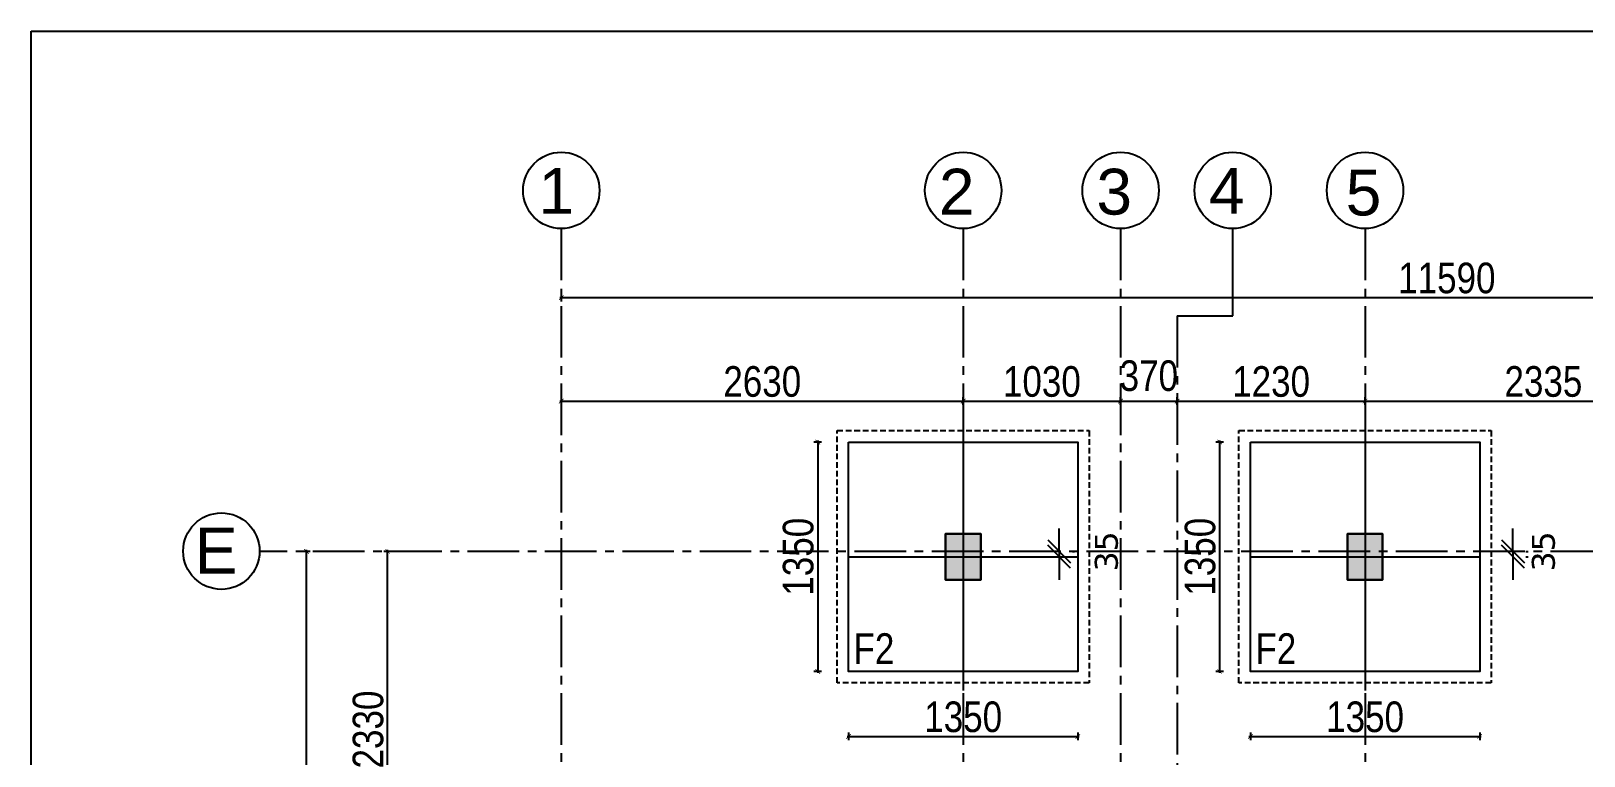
# Model space of a CAD drawing. Header units: millimetres. Extents: x 12977220 to 13113408, y -169657 to -55898.
# Drawn here: x 12979445 to 12989607, y -108876 to -104135 of the extents above; entities that cross this region are included whole.
import ezdxf

# ---------------------------------------------------------------- set-up
doc = ezdxf.new("R2010")
doc.units = ezdxf.units.MM
doc.header["$LTSCALE"] = 3
doc.header["$PDMODE"] = 66
for name, pattern in [('CENTER', [2, 1.25, -0.25, 0.25, -0.25]), ('CENTER2', [1.125, 0.75, -0.125, 0.125, -0.125]), ('HIDDEN', [0.375, 0.25, -0.125])]:
    doc.linetypes.add(name, pattern=pattern)
for name, color, linetype in [('C3', 2, 'Continuous'), ('CENTERLINE', 112, 'Continuous'), ('COLUMN NEW', 112, 'Continuous'), ('DIM', 9, 'Continuous'), ('GRID', 8, 'CENTER'), ('GRIDNAME', 83, 'Continuous')]:
    doc.layers.add(name, color=color, linetype=linetype)
doc.styles.add('ariel', font='ARIAL.TTF')
doc.styles.add('Jerry', font='verdana.TTF')
doc.styles.add('rs4', font='romans.shx', dxfattribs={"width": 0.8, "height": 200})
doc.styles.get("Standard").update_dxf_attribs({"font": 'ARIALBD.TTF', "height": 4.5})
doc.styles.add('TEXT', font='ARIALN.TTF')
doc.dimstyles.new('1', dxfattribs={"dimtxt": 1.75, "dimasz": 100, "dimexe": 100, "dimexo": 0, "dimgap": 25, "dimtad": 1, "dimdec": 0, "dimzin": 3, "dimdsep": 46, "dimtxsty": 'rs4', "dimblk": 'ARCHTICK', "dimcen": 2.5, "dimdle": 100, "dimclrd": 256, "dimclre": 256, "dimclrt": 6, "dimadec": 0, "dimazin": 0, "dimtfac": 1, "dimtdec": 0, "dimtmove": 2, "dimatfit": 3, "dimfxl": 1, "dimlwd": -1, "dimlwe": -1, "dimarcsym": 0})
doc.dimstyles.new('ISO-25', dxfattribs={"dimtxt": 2.5, "dimasz": 2.5, "dimexe": 1.25, "dimexo": 0.625, "dimtad": 1, "dimtxsty": 'Standard', "dimcen": 2.5, "dimadec": 0, "dimazin": 0, "dimtfac": 1, "dimtmove": 0, "dimatfit": 3, "dimfxl": 1, "dimarcsym": 0})

# ---------------------------------------------------------------- blocks, each defined once
blk = doc.blocks.new('C1 NEW')
at = {"layer": 'COLUMN NEW', "ltscale": 0.15}
for points in [[(115, 150), (-115, 150), (0, 0)], [(0, 0), (-115, 150), (-115, -150)], [(115, 150), (0, 0), (115, -150)], [(0, 0), (-115, -150), (115, -150)]]:
    blk.add_hatch(color=6, dxfattribs=at).paths.add_polyline_path(points)
at = {"layer": 'COLUMN NEW', "color": 6, "ltscale": 0.15}
blk.add_lwpolyline([(-115, -150), (115, -150), (115, 150), (-115, 150)], close=True, dxfattribs=at)
blk = doc.blocks.new('_ARCHTICK')
at = {"color": 0, "linetype": 'ByBlock', "const_width": 0.15}
blk.add_lwpolyline([(-0.5, -0.5), (0.5, 0.5)], dxfattribs=at)
blk = doc.blocks.new('*D1042')
at = {"layer": 'Defpoints', "color": 0, "linetype": 'Continuous', "ltscale": 400, "transparency": 16777216}
for p in [(12982915, -105824), (12994505, -105824), (12994505, -105878)]:
    blk.add_point(p, dxfattribs=at)
at = {"layer": 'DIM', "ltscale": 400, "transparency": 16777216}
blk.add_line((12982905, -105878), (12994515, -105878), dxfattribs=at)
at = {"layer": 'DIM', "linetype": 'Continuous', "ltscale": 400, "transparency": 16777216}
for p, q in [((12982915, -105853), (12982915, -105903)), ((12994505, -105853), (12994505, -105903))]:
    blk.add_line(p, q, dxfattribs=at)
at = {"layer": 'DIM', "linetype": 'Continuous', "ltscale": 400, "transparency": 16777216, "xscale": 30, "yscale": 30, "zscale": 30, "rotation": 180}
blk.add_blockref('_ARCHTICK', (12982915, -105878), dxfattribs=at)
at = {"layer": 'DIM', "linetype": 'Continuous', "ltscale": 400, "transparency": 16777216, "xscale": 30, "yscale": 30, "zscale": 30}
blk.add_blockref('_ARCHTICK', (12994505, -105878), dxfattribs=at)
at = {"layer": 'DIM', "color": 6, "linetype": 'Continuous', "ltscale": 400, "transparency": 16777216, "insert": (12988710, -105751), "char_height": 200, "attachment_point": 5, "style": 'TEXT'}
blk.add_mtext('11590', dxfattribs=at)
blk = doc.blocks.new('*D1043')
at = {"layer": 'Defpoints', "color": 0, "linetype": 'Continuous', "ltscale": 400, "transparency": 16777216}
for p in [(12982915, -106299), (12985545, -106555), (12985545, -106810)]:
    blk.add_point(p, dxfattribs=at)
at = {"layer": 'DIM', "ltscale": 400, "transparency": 16777216}
blk.add_line((12982905, -106555), (12985555, -106555), dxfattribs=at)
at = {"layer": 'DIM', "linetype": 'Continuous', "ltscale": 400, "transparency": 16777216}
for p, q in [((12982915, -106530), (12982915, -106580)), ((12985545, -106580), (12985545, -106530))]:
    blk.add_line(p, q, dxfattribs=at)
at = {"layer": 'DIM', "linetype": 'Continuous', "ltscale": 400, "transparency": 16777216, "xscale": 30, "yscale": 30, "zscale": 30, "rotation": 180}
blk.add_blockref('_ARCHTICK', (12982915, -106555), dxfattribs=at)
at = {"layer": 'DIM', "linetype": 'Continuous', "ltscale": 400, "transparency": 16777216, "xscale": 30, "yscale": 30, "zscale": 30}
blk.add_blockref('_ARCHTICK', (12985545, -106555), dxfattribs=at)
at = {"layer": 'DIM', "color": 6, "linetype": 'Continuous', "ltscale": 400, "transparency": 16777216, "insert": (12984230, -106428), "char_height": 200, "attachment_point": 5, "style": 'TEXT'}
blk.add_mtext('2630', dxfattribs=at)
blk = doc.blocks.new('*D1044')
at = {"layer": 'Defpoints', "color": 0, "linetype": 'Continuous', "ltscale": 400, "transparency": 16777216}
for p in [(12986575, -106555), (12985545, -106759), (12986575, -106860)]:
    blk.add_point(p, dxfattribs=at)
at = {"layer": 'DIM', "ltscale": 400, "transparency": 16777216}
blk.add_line((12985535, -106555), (12986585, -106555), dxfattribs=at)
at = {"layer": 'DIM', "linetype": 'Continuous', "ltscale": 400, "transparency": 16777216}
for p, q in [((12985545, -106580), (12985545, -106530)), ((12986575, -106580), (12986575, -106530))]:
    blk.add_line(p, q, dxfattribs=at)
at = {"layer": 'DIM', "linetype": 'Continuous', "ltscale": 400, "transparency": 16777216, "xscale": 30, "yscale": 30, "zscale": 30, "rotation": 180}
blk.add_blockref('_ARCHTICK', (12985545, -106555), dxfattribs=at)
at = {"layer": 'DIM', "linetype": 'Continuous', "ltscale": 400, "transparency": 16777216, "xscale": 30, "yscale": 30, "zscale": 30}
blk.add_blockref('_ARCHTICK', (12986575, -106555), dxfattribs=at)
at = {"layer": 'DIM', "color": 6, "linetype": 'Continuous', "ltscale": 400, "transparency": 16777216, "insert": (12986060, -106428), "char_height": 200, "attachment_point": 5, "style": 'TEXT'}
blk.add_mtext('1030', dxfattribs=at)
blk = doc.blocks.new('*D1045')
at = {"layer": 'Defpoints', "color": 0, "linetype": 'Continuous', "ltscale": 400, "transparency": 16777216}
for p in [(12986945, -106555), (12986575, -106785), (12986945, -106783)]:
    blk.add_point(p, dxfattribs=at)
at = {"layer": 'DIM', "ltscale": 400, "transparency": 16777216}
blk.add_line((12986565, -106555), (12986955, -106555), dxfattribs=at)
at = {"layer": 'DIM', "linetype": 'Continuous', "ltscale": 400, "transparency": 16777216}
for p, q in [((12986575, -106580), (12986575, -106530)), ((12986945, -106580), (12986945, -106530))]:
    blk.add_line(p, q, dxfattribs=at)
at = {"layer": 'DIM', "linetype": 'Continuous', "ltscale": 400, "transparency": 16777216, "xscale": 30, "yscale": 30, "zscale": 30, "rotation": 180}
blk.add_blockref('_ARCHTICK', (12986575, -106555), dxfattribs=at)
at = {"layer": 'DIM', "linetype": 'Continuous', "ltscale": 400, "transparency": 16777216, "xscale": 30, "yscale": 30, "zscale": 30}
blk.add_blockref('_ARCHTICK', (12986945, -106555), dxfattribs=at)
at = {"layer": 'DIM', "color": 6, "linetype": 'Continuous', "ltscale": 400, "transparency": 16777216, "insert": (12986760, -106390), "char_height": 200, "attachment_point": 5, "style": 'TEXT'}
blk.add_mtext('370', dxfattribs=at)
blk = doc.blocks.new('*D1046')
at = {"layer": 'Defpoints', "color": 0, "linetype": 'Continuous', "ltscale": 400, "transparency": 16777216}
for p in [(12988175, -106555), (12986945, -106783), (12988175, -106829)]:
    blk.add_point(p, dxfattribs=at)
at = {"layer": 'DIM', "ltscale": 400, "transparency": 16777216}
blk.add_line((12986935, -106555), (12988185, -106555), dxfattribs=at)
at = {"layer": 'DIM', "linetype": 'Continuous', "ltscale": 400, "transparency": 16777216}
for p, q in [((12986945, -106580), (12986945, -106530)), ((12988175, -106580), (12988175, -106530))]:
    blk.add_line(p, q, dxfattribs=at)
at = {"layer": 'DIM', "linetype": 'Continuous', "ltscale": 400, "transparency": 16777216, "xscale": 30, "yscale": 30, "zscale": 30, "rotation": 180}
blk.add_blockref('_ARCHTICK', (12986945, -106555), dxfattribs=at)
at = {"layer": 'DIM', "linetype": 'Continuous', "ltscale": 400, "transparency": 16777216, "xscale": 30, "yscale": 30, "zscale": 30}
blk.add_blockref('_ARCHTICK', (12988175, -106555), dxfattribs=at)
at = {"layer": 'DIM', "color": 6, "linetype": 'Continuous', "ltscale": 400, "transparency": 16777216, "insert": (12987560, -106428), "char_height": 200, "attachment_point": 5, "style": 'TEXT'}
blk.add_mtext('1230', dxfattribs=at)
blk = doc.blocks.new('*D1047')
at = {"layer": 'Defpoints', "color": 0, "linetype": 'Continuous', "ltscale": 400, "transparency": 16777216}
for p in [(12990510, -106555), (12988175, -106829), (12990510, -106833)]:
    blk.add_point(p, dxfattribs=at)
at = {"layer": 'DIM', "ltscale": 400, "transparency": 16777216}
blk.add_line((12988165, -106555), (12990520, -106555), dxfattribs=at)
at = {"layer": 'DIM', "linetype": 'Continuous', "ltscale": 400, "transparency": 16777216}
for p, q in [((12988175, -106580), (12988175, -106530)), ((12990510, -106580), (12990510, -106530))]:
    blk.add_line(p, q, dxfattribs=at)
at = {"layer": 'DIM', "linetype": 'Continuous', "ltscale": 400, "transparency": 16777216, "xscale": 30, "yscale": 30, "zscale": 30, "rotation": 180}
blk.add_blockref('_ARCHTICK', (12988175, -106555), dxfattribs=at)
at = {"layer": 'DIM', "linetype": 'Continuous', "ltscale": 400, "transparency": 16777216, "xscale": 30, "yscale": 30, "zscale": 30}
blk.add_blockref('_ARCHTICK', (12990510, -106555), dxfattribs=at)
at = {"layer": 'DIM', "color": 6, "linetype": 'Continuous', "ltscale": 400, "transparency": 16777216, "insert": (12989342, -106428), "char_height": 200, "attachment_point": 5, "style": 'TEXT'}
blk.add_mtext('2335', dxfattribs=at)
blk = doc.blocks.new('*D1050')
at = {"layer": 'Defpoints', "color": 0, "linetype": 'Continuous', "ltscale": 400, "transparency": 16777216}
for p in [(12981247, -107538), (12981284, -107538), (12981284, -124351)]:
    blk.add_point(p, dxfattribs=at)
at = {"layer": 'DIM', "linetype": 'Continuous', "ltscale": 400, "transparency": 16777216}
for p, q in [((12981272, -107538), (12981222, -107538)), ((12981272, -124351), (12981222, -124351))]:
    blk.add_line(p, q, dxfattribs=at)
at = {"layer": 'DIM', "ltscale": 400, "transparency": 16777216}
blk.add_line((12981247, -124361), (12981247, -107528), dxfattribs=at)
at = {"layer": 'DIM', "linetype": 'Continuous', "ltscale": 400, "transparency": 16777216, "xscale": 30, "yscale": 30, "zscale": 30}
for p, rotation in [((12981247, -107538), 90), ((12981247, -124351), 270)]:
    blk.add_blockref('_ARCHTICK', p, dxfattribs=dict(at, rotation=rotation))
at = {"layer": 'DIM', "color": 6, "linetype": 'Continuous', "ltscale": 400, "transparency": 16777216, "insert": (12981119, -115945), "char_height": 200, "attachment_point": 5, "rotation": 90, "style": 'TEXT'}
blk.add_mtext('16813', dxfattribs=at)
blk = doc.blocks.new('*D1054')
at = {"layer": 'Defpoints', "color": 0, "linetype": 'Continuous', "ltscale": 400, "transparency": 16777216}
for p in [(12981778, -107538), (12982465, -107538), (12982340, -109868)]:
    blk.add_point(p, dxfattribs=at)
at = {"layer": 'DIM', "linetype": 'Continuous', "ltscale": 400, "transparency": 16777216}
for p, q in [((12981803, -107538), (12981753, -107538)), ((12981803, -109868), (12981753, -109868))]:
    blk.add_line(p, q, dxfattribs=at)
at = {"layer": 'DIM', "ltscale": 400, "transparency": 16777216}
blk.add_line((12981778, -109878), (12981778, -107528), dxfattribs=at)
at = {"layer": 'DIM', "linetype": 'Continuous', "ltscale": 400, "transparency": 16777216, "xscale": 30, "yscale": 30, "zscale": 30}
for p, rotation in [((12981778, -107538), 90), ((12981778, -109868), 270)]:
    blk.add_blockref('_ARCHTICK', p, dxfattribs=dict(at, rotation=rotation))
at = {"layer": 'DIM', "color": 6, "linetype": 'Continuous', "ltscale": 400, "transparency": 16777216, "insert": (12981651, -108703), "char_height": 200, "attachment_point": 5, "rotation": 90, "style": 'TEXT'}
blk.add_mtext('2330', dxfattribs=at)
blk = doc.blocks.new('*D1107')
at = {"layer": 'Defpoints', "color": 0, "linetype": 'Continuous', "ltscale": 400, "transparency": 16777216}
for p in [(12984795, -108323), (12986295, -108323), (12986295, -108748)]:
    blk.add_point(p, dxfattribs=at)
at = {"layer": 'DIM', "linetype": 'Continuous', "ltscale": 400, "transparency": 16777216}
for p, q in [((12984795, -108723), (12984795, -108773)), ((12986295, -108723), (12986295, -108773))]:
    blk.add_line(p, q, dxfattribs=at)
at = {"layer": 'DIM', "ltscale": 400, "transparency": 16777216}
blk.add_line((12984785, -108748), (12986305, -108748), dxfattribs=at)
at = {"layer": 'DIM', "linetype": 'Continuous', "ltscale": 400, "transparency": 16777216, "xscale": 30, "yscale": 30, "zscale": 30, "rotation": 180}
blk.add_blockref('_ARCHTICK', (12984795, -108748), dxfattribs=at)
at = {"layer": 'DIM', "linetype": 'Continuous', "ltscale": 400, "transparency": 16777216, "xscale": 30, "yscale": 30, "zscale": 30}
blk.add_blockref('_ARCHTICK', (12986295, -108748), dxfattribs=at)
at = {"layer": 'DIM', "color": 6, "linetype": 'Continuous', "ltscale": 400, "transparency": 16777216, "insert": (12985545, -108621), "char_height": 200, "attachment_point": 5, "style": 'TEXT'}
blk.add_mtext('1350', dxfattribs=at)
blk = doc.blocks.new('*D1108')
at = {"layer": 'Defpoints', "color": 0, "linetype": 'Continuous', "ltscale": 400, "transparency": 16777216}
for p in [(12984795, -106823), (12984593, -108323), (12984795, -108323)]:
    blk.add_point(p, dxfattribs=at)
at = {"layer": 'DIM', "linetype": 'Continuous', "ltscale": 400, "transparency": 16777216}
for p, q in [((12984618, -106823), (12984568, -106823)), ((12984618, -108323), (12984568, -108323))]:
    blk.add_line(p, q, dxfattribs=at)
at = {"layer": 'DIM', "ltscale": 400, "transparency": 16777216}
blk.add_line((12984593, -106813), (12984593, -108333), dxfattribs=at)
at = {"layer": 'DIM', "linetype": 'Continuous', "ltscale": 400, "transparency": 16777216, "xscale": 30, "yscale": 30, "zscale": 30}
for p, rotation in [((12984593, -106823), 90), ((12984593, -108323), 270)]:
    blk.add_blockref('_ARCHTICK', p, dxfattribs=dict(at, rotation=rotation))
at = {"layer": 'DIM', "color": 6, "linetype": 'Continuous', "ltscale": 400, "transparency": 16777216, "insert": (12984466, -107573), "char_height": 200, "attachment_point": 5, "rotation": 90, "style": 'TEXT'}
blk.add_mtext('1350', dxfattribs=at)
blk = doc.blocks.new('*D1109')
at = {"layer": 'Defpoints', "color": 0, "linetype": 'Continuous', "ltscale": 400, "transparency": 16777216}
for p in [(12987425, -108323), (12988925, -108323), (12988925, -108748)]:
    blk.add_point(p, dxfattribs=at)
at = {"layer": 'DIM', "linetype": 'Continuous', "ltscale": 400, "transparency": 16777216}
for p, q in [((12987425, -108723), (12987425, -108773)), ((12988925, -108723), (12988925, -108773))]:
    blk.add_line(p, q, dxfattribs=at)
at = {"layer": 'DIM', "ltscale": 400, "transparency": 16777216}
blk.add_line((12987415, -108748), (12988935, -108748), dxfattribs=at)
at = {"layer": 'DIM', "linetype": 'Continuous', "ltscale": 400, "transparency": 16777216, "xscale": 30, "yscale": 30, "zscale": 30, "rotation": 180}
blk.add_blockref('_ARCHTICK', (12987425, -108748), dxfattribs=at)
at = {"layer": 'DIM', "linetype": 'Continuous', "ltscale": 400, "transparency": 16777216, "xscale": 30, "yscale": 30, "zscale": 30}
blk.add_blockref('_ARCHTICK', (12988925, -108748), dxfattribs=at)
at = {"layer": 'DIM', "color": 6, "linetype": 'Continuous', "ltscale": 400, "transparency": 16777216, "insert": (12988175, -108621), "char_height": 200, "attachment_point": 5, "style": 'TEXT'}
blk.add_mtext('1350', dxfattribs=at)
blk = doc.blocks.new('*D1110')
at = {"layer": 'Defpoints', "color": 0, "linetype": 'Continuous', "ltscale": 400, "transparency": 16777216}
for p in [(12987425, -106823), (12987223, -108323), (12987425, -108323)]:
    blk.add_point(p, dxfattribs=at)
at = {"layer": 'DIM', "linetype": 'Continuous', "ltscale": 400, "transparency": 16777216}
for p, q in [((12987248, -106823), (12987198, -106823)), ((12987248, -108323), (12987198, -108323))]:
    blk.add_line(p, q, dxfattribs=at)
at = {"layer": 'DIM', "ltscale": 400, "transparency": 16777216}
blk.add_line((12987223, -106813), (12987223, -108333), dxfattribs=at)
at = {"layer": 'DIM', "linetype": 'Continuous', "ltscale": 400, "transparency": 16777216, "xscale": 30, "yscale": 30, "zscale": 30}
for p, rotation in [((12987223, -106823), 90), ((12987223, -108323), 270)]:
    blk.add_blockref('_ARCHTICK', p, dxfattribs=dict(at, rotation=rotation))
at = {"layer": 'DIM', "color": 6, "linetype": 'Continuous', "ltscale": 400, "transparency": 16777216, "insert": (12987096, -107573), "char_height": 200, "attachment_point": 5, "rotation": 90, "style": 'TEXT'}
blk.add_mtext('1350', dxfattribs=at)
blk = doc.blocks.new('_Oblique')
at = {"color": 0, "linetype": 'ByBlock', "lineweight": -2}
blk.add_line((-0.5, -0.5), (0.5, 0.5), dxfattribs=at)
blk = doc.blocks.new('*D1062')
at = {"layer": 'C3', "color": 8, "lineweight": -2, "ltscale": 0.15, "transparency": 16777216}
for p, q in [((12989143, -107538), (12989143, -107388)), ((12989143, -107538), (12989143, -107573)), ((12989143, -107573), (12989143, -107723)), ((12989227, -107538), (12989243, -107538)), ((12989227, -107573), (12989243, -107573))]:
    blk.add_line(p, q, dxfattribs=at)
at = {"layer": 'Defpoints', "color": 0, "ltscale": 0.15, "transparency": 16777216}
for p in [(12988925, -107538, -3965), (12988925, -107573, -3965), (12989143, -107573)]:
    blk.add_point(p, dxfattribs=at)
at = {"layer": 'C3', "color": 8, "lineweight": -2, "ltscale": 0.15, "transparency": 16777216, "xscale": 150, "yscale": 150, "zscale": 150}
for p, rotation in [((12989143, -107538), 270), ((12989143, -107573), 90)]:
    blk.add_blockref('_Oblique', p, dxfattribs=dict(at, rotation=rotation))
at = {"layer": 'C3', "ltscale": 0.15, "transparency": 16777216, "insert": (12989343, -107538), "char_height": 150, "attachment_point": 5, "rotation": 90, "style": 'Jerry'}
blk.add_mtext('35', dxfattribs=at)
blk = doc.blocks.new('*D1063')
at = {"layer": 'C3', "color": 8, "lineweight": -2, "ltscale": 0.15, "transparency": 16777216}
for p, q in [((12986173, -107538), (12986173, -107388)), ((12986173, -107538), (12986173, -107573)), ((12986173, -107573), (12986173, -107723)), ((12986261, -107538), (12986273, -107538)), ((12986261, -107573), (12986273, -107573))]:
    blk.add_line(p, q, dxfattribs=at)
at = {"layer": 'Defpoints', "color": 0, "ltscale": 0.15, "transparency": 16777216}
for p in [(12986033, -107538, -3965), (12986033, -107573, -3965), (12986173, -107573)]:
    blk.add_point(p, dxfattribs=at)
at = {"layer": 'C3', "color": 8, "lineweight": -2, "ltscale": 0.15, "transparency": 16777216, "xscale": 150, "yscale": 150, "zscale": 150}
for p, rotation in [((12986173, -107538), 270), ((12986173, -107573), 90)]:
    blk.add_blockref('_Oblique', p, dxfattribs=dict(at, rotation=rotation))
at = {"layer": 'C3', "ltscale": 0.15, "transparency": 16777216, "insert": (12986483, -107538), "char_height": 150, "attachment_point": 5, "rotation": 90, "style": 'Jerry'}
blk.add_mtext('35', dxfattribs=at)

msp = doc.modelspace()

# ---------------------------------------------------------------- linework, layer by layer
at = {"layer": 'C3', "color": 5, "ltscale": 0.15}
for p, q in [((12985544.9, -106823.2), (12985544.9, -108323.2)), ((12988174.9, -106823.2), (12988174.9, -108323.2)), ((12984794.9, -107573.2), (12986294.9, -107573.2)), ((12987424.9, -107573.2), (12988924.9, -107573.2))]:
    msp.add_line(p, q, dxfattribs=at)
at = {"layer": 'CENTERLINE', "color": 252, "ltscale": 0.15}
for p, q in [((12987308.6, -105997.5), (12987308.6, -105427)), ((12986944.9, -105997.5), (12987308.6, -105997.5))]:
    msp.add_line(p, q, dxfattribs=at)
at = {"layer": 'DIM', "color": 3, "linetype": 'Continuous', "ltscale": 400}
for p, q in [((12985544.9, -106698.2), (12985544.9, -108448.2)), ((12988174.9, -106698.2), (12988174.9, -108448.2))]:
    msp.add_line(p, q, dxfattribs=at)
at = {"layer": 'DIM', "color": 5, "linetype": 'Continuous', "ltscale": 400}
for p, q in [((12985544.9, -107423.2), (12985544.9, -107723.2)), ((12988174.9, -107423.2), (12988174.9, -107723.2)), ((12985429.9, -107573.2), (12985659.9, -107573.2)), ((12988059.9, -107573.2), (12988289.9, -107573.2))]:
    msp.add_line(p, q, dxfattribs=at)
at = {"layer": 'DIM', "color": 8, "linetype": 'Continuous', "ltscale": 400}
msp.add_lwpolyline([(12979444.9, -104135.1), (13013080.7, -104135.1), (13013080.7, -126181.3), (12979444.9, -126181.3)], close=True, dxfattribs=at)
at = {"layer": 'DIM', "color": 5, "linetype": 'HIDDEN', "ltscale": 50}
for points in [[(12984719.9, -106748.2), (12986369.9, -106748.2), (12986369.9, -108398.2), (12984719.9, -108398.2)], [(12987349.9, -106748.2), (12988999.9, -106748.2), (12988999.9, -108398.2), (12987349.9, -108398.2)]]:
    msp.add_lwpolyline(points, close=True, dxfattribs=at)
at = {"layer": 'DIM', "color": 4, "linetype": 'Continuous', "ltscale": 400}
for points in [[(12984794.9, -106823.2), (12986294.9, -106823.2), (12986294.9, -108323.2), (12984794.9, -108323.2)], [(12987424.9, -106823.2), (12988924.9, -106823.2), (12988924.9, -108323.2), (12987424.9, -108323.2)]]:
    msp.add_lwpolyline(points, close=True, dxfattribs=at)
at = {"layer": 'DIM', "color": 5, "linetype": 'Continuous', "ltscale": 400}
for points in [[(12985429.9, -107423.2), (12985659.9, -107423.2), (12985659.9, -107723.2), (12985429.9, -107723.2)], [(12988059.9, -107423.2), (12988289.9, -107423.2), (12988289.9, -107723.2), (12988059.9, -107723.2)]]:
    msp.add_lwpolyline(points, close=True, dxfattribs=at)
at = {"layer": 'GRID', "linetype": 'CENTER2', "ltscale": 150}
for p, q in [((12982914.9, -105427), (12982914.9, -124938.9)), ((12985544.9, -105427), (12985544.9, -124938.9)), ((12986574.9, -105427), (12986574.9, -124938.9)), ((12988174.9, -105427), (12988174.9, -124938.9)), ((12986944.9, -105997.5), (12986944.9, -124938.9)), ((12995295.7, -107538.2), (12980940.3, -107538.2))]:
    msp.add_line(p, q, dxfattribs=at)
at = {"layer": 'GRIDNAME'}
for centre in [(12982914.9, -105177), (12985544.9, -105177), (12986574.9, -105177), (12987308.6, -105177), (12988174.9, -105177), (12980690.3, -107536.3)]:
    msp.add_circle(centre, 250, dxfattribs=at)

# ---------------------------------------------------------------- block references
at = {"layer": 'COLUMN NEW'}
for p in [(12985544.9, -107573.2), (12988174.9, -107573.2)]:
    msp.add_blockref('C1 NEW', p, dxfattribs=at)

# ---------------------------------------------------------------- texts
at = {"layer": 'DIM', "color": 4, "linetype": 'Continuous', "ltscale": 400, "style": 'TEXT'}
for p in [(12984827.1, -108273.5, 3965.1), (12987457.1, -108273.5, 3965.1)]:
    msp.add_text('F2', height=200, dxfattribs=at).set_placement(p)
at = {"layer": 'GRIDNAME', "style": 'ariel'}
for s, p in [('1', (12982766.1, -105330.3)), ('2', (12985386.2, -105335.4)), ('3', (12986416.9, -105335.4)), ('4', (12987153.6, -105330.3)), ('5', (12988048.3, -105340.8)), ('E', (12980516.7, -107683))]:
    msp.add_text(s, height=300, rotation=360, dxfattribs=at).set_placement(p)

# ---------------------------------------------------------------- dimensions: what is measured, and where the dimension line sits
at = {"layer": 'C3', "color": 5, "ltscale": 0.15}
for base, p1, p2, picture, middle in [((12986173.5, -107573.2, 3964.7), (12986033.5, -107538.2), (12986033.5, -107573.2), '*D1063', (12986483.5, -107538.2, 3964.7)), ((12989143.5, -107573.2, 3964.7), (12988924.9, -107538.2), (12988924.9, -107573.2), '*D1062', (12989343.5, -107538.2, 3964.7))]:
    dim = msp.add_linear_dim(base=base, p1=p1, p2=p2, angle=90, dimstyle='ISO-25', override={"dimscale": 100, "dimtxt": 1.5, "dimasz": 1.5, "dimexe": 1, "dimexo": 1, "dimgap": 1, "dimtad": 0, "dimdec": 0, "dimtxsty": 'Jerry', "dimblk": 'Oblique', "dimdle": 1, "dimclrd": 8, "dimclre": 8, "dimclrt": 256, "dimtdec": 0, "dimtmove": 2, "dimfxlon": 1}, dxfattribs=at)
    dim.commit()
    dim.dimension.update_dxf_attribs({"geometry": picture, "text_midpoint": middle, "dimtype": 160})
at = {"layer": 'DIM', "color": 8, "linetype": 'Continuous', "ltscale": 400}
for base, p1, p2, picture, middle in [((12994504.9, -105877.8), (12982914.9, -105823.8), (12994504.9, -105823.8), '*D1042', (12988709.9, -105750.7)), ((12985544.9, -106554.7), (12982914.9, -106299.3), (12985544.9, -106809.8), '*D1043', (12984229.9, -106427.6)), ((12986574.9, -106554.7), (12985544.9, -106759.3), (12986574.9, -106859.5), '*D1044', (12986059.9, -106427.6)), ((12986944.9, -106554.7), (12986574.9, -106784.5), (12986944.9, -106783.3), '*D1045', (12986759.9, -106390.1)), ((12988174.9, -106554.7), (12986944.9, -106783.3), (12988174.9, -106829.4), '*D1046', (12987559.9, -106427.6)), ((12990509.9, -106554.7), (12988174.9, -106829.4), (12990509.9, -106832.5), '*D1047', (12989342.4, -106427.6))]:
    dim = msp.add_linear_dim(base=base, p1=p1, p2=p2, dimstyle='1', override={"dimtxt": 200, "dimasz": 30, "dimexe": 25, "dimtxsty": 'TEXT', "dimcen": 100, "dimdle": 10, "dimldrblk": 'ARCHTICK', "dimfxl": 25, "dimfxlon": 1, "dimarcsym": 1}, dxfattribs=at)
    dim.commit()
    dim.dimension.update_dxf_attribs({"geometry": picture, "text_midpoint": middle})
at = {"layer": 'DIM', "color": 4, "linetype": 'Continuous', "ltscale": 400}
for base, p1, p2, picture, middle in [((12984593.2, -108323.2), (12984794.9, -106823.2), (12984794.9, -108323.2), '*D1108', (12984466.1, -107573.2)), ((12987223.2, -108323.2), (12987424.9, -106823.2), (12987424.9, -108323.2), '*D1110', (12987096.1, -107573.2))]:
    dim = msp.add_linear_dim(base=base, p1=p1, p2=p2, angle=90, text='1350', dimstyle='1', override={"dimtxt": 200, "dimasz": 30, "dimexe": 25, "dimtxsty": 'TEXT', "dimcen": 100, "dimdle": 10, "dimldrblk": 'ARCHTICK', "dimfxl": 25, "dimfxlon": 1, "dimarcsym": 1}, dxfattribs=at)
    dim.commit()
    dim.dimension.update_dxf_attribs({"geometry": picture, "text_midpoint": middle})
at = {"layer": 'DIM', "color": 8, "linetype": 'Continuous', "ltscale": 400}
for base, p1, p2, picture, middle in [((12981246.5, -107538.2), (12981283.5, -124351.3), (12981283.5, -107538.2), '*D1050', (12981119.4, -115944.7)), ((12981778.4, -107538.2), (12982339.7, -109868.2), (12982465.5, -107538.2), '*D1054', (12981651.3, -108703.2))]:
    dim = msp.add_linear_dim(base=base, p1=p1, p2=p2, angle=90, dimstyle='1', override={"dimtxt": 200, "dimasz": 30, "dimexe": 25, "dimtxsty": 'TEXT', "dimcen": 100, "dimdle": 10, "dimldrblk": 'ARCHTICK', "dimfxl": 25, "dimfxlon": 1, "dimarcsym": 1}, dxfattribs=at)
    dim.commit()
    dim.dimension.update_dxf_attribs({"geometry": picture, "text_midpoint": middle})
at = {"layer": 'DIM', "color": 4, "linetype": 'Continuous', "ltscale": 400}
for base, p1, p2, picture, middle in [((12986294.9, -108748), (12984794.9, -108323.2), (12986294.9, -108323.2), '*D1107', (12985544.9, -108620.9)), ((12988924.9, -108748), (12987424.9, -108323.2), (12988924.9, -108323.2), '*D1109', (12988174.9, -108620.9))]:
    dim = msp.add_linear_dim(base=base, p1=p1, p2=p2, text='1350', dimstyle='1', override={"dimtxt": 200, "dimasz": 30, "dimexe": 25, "dimtxsty": 'TEXT', "dimcen": 100, "dimdle": 10, "dimldrblk": 'ARCHTICK', "dimfxl": 25, "dimfxlon": 1, "dimarcsym": 1}, dxfattribs=at)
    dim.commit()
    dim.dimension.update_dxf_attribs({"geometry": picture, "text_midpoint": middle})

doc.saveas('drawing.dxf')
